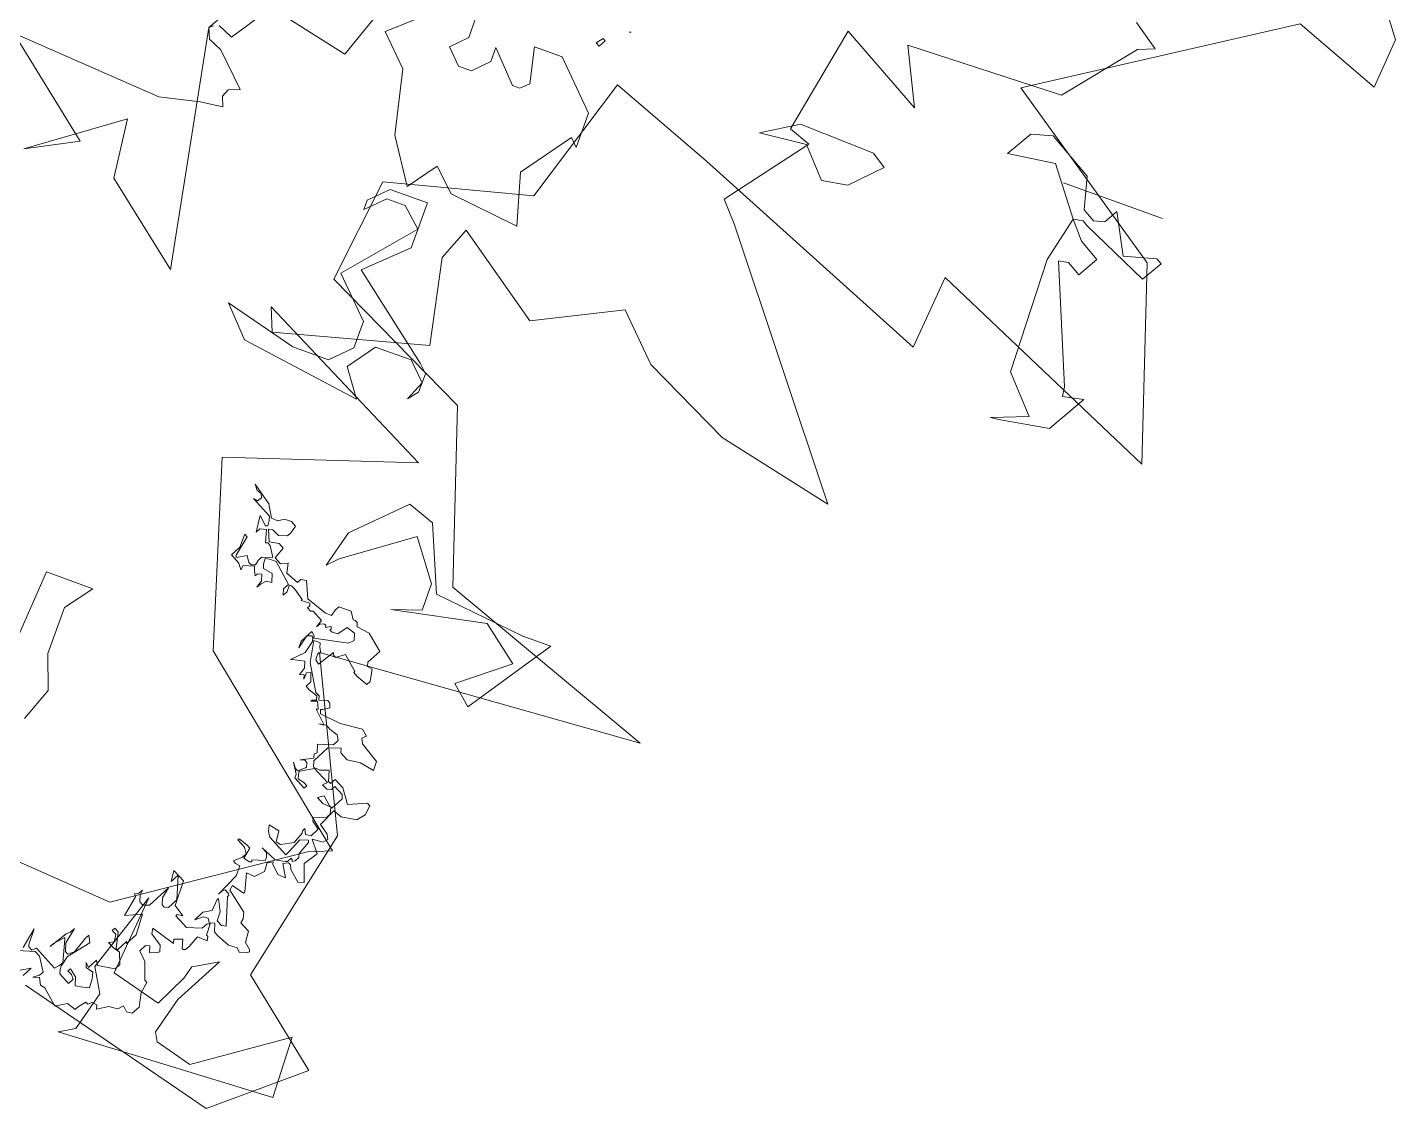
# Model space of a CAD drawing. Header units: metres. Extents: x -71 to 881, y -503 to 661.
# Drawn here: x 158.374 to 161.263, y 488.596 to 490.879 of the extents above; entities that cross this region are included whole.
import ezdxf

# ---------------------------------------------------------------- set-up
doc = ezdxf.new("R2010")
doc.units = ezdxf.units.M
doc.layers.add('ARBRE', color=100, linetype='Continuous', lineweight=13, true_color=0x00ff3f)

# ---------------------------------------------------------------- blocks, each defined once
blk = doc.blocks.new('WMF2', base_point=(0, 0.015))
at = {"color": 251, "lineweight": 0, "true_color": 0x636466}
for points in [[(62.22, -27.788), (49.268, -24.43), (44.157, -28.752), (49.487, -33.045), (47.384, -42.858), (52.218, -53.021), (31.877, -54.466), (45.909, -59.562), (49.399, -70.105), (59.139, -74.807), (58.336, -81.437), (49.356, -83.758), (46.844, -91.877), (40.142, -89.336), (24.4, -82.926), (24.006, -87.599), (8.805, -80.926), (12.689, -92.637), (23.583, -100.084), (8.834, -109.56), (3.271, -107.443), (3.008, -110.612), (3.899, -111.795)], [(75.406, -35.483), (59.11, -34.315), (48.771, -41.31), (47.355, -41.879), (58.365, -50.918), (61.87, -62.249), (50.465, -66.002), (62.162, -71.916), (61.592, -70.485), (52.232, -72.982), (53.357, -78.297), (52.539, -80.385), (46.99, -76.486), (41.748, -79.1), (39.134, -76.486), (33.512, -73.756), (26.05, -72.12), (37.25, -86.299), (38.331, -87.511), (34.607, -92.447), (35.994, -92.943), (34.695, -99.748), (29.277, -96.725), (30.971, -100.186), (21.086, -100.493), (17.669, -104.698), (16.661, -105.121), (18.282, -106.231)], [(57.766, -28.839), (58.628, -30.3), (56.934, -35.367), (57.372, -30.329), (54.218, -29.496), (53.254, -31.468), (53.035, -32.3), (51.546, -33.162), (53.167, -30.11), (53.78, -27.788), (53.473, -27.248), (51.122, -26.634), (45.807, -30.314), (45.661, -26.445), (59.373, -25.773), (58.424, -26.328), (57.766, -28.839), (57.766, -28.839)], [(57.766, -59.767), (57.343, -59.738), (56.992, -59.986), (56.554, -59.986), (56.219, -59.811), (56.35, -59.329), (56.481, -59.081), (57.007, -58.905), (57.445, -59.124), (57.708, -59.066), (57.416, -58.35), (56.803, -58.467), (56.467, -58.277), (56.73, -57.562), (56.306, -57.328), (55.868, -57.533), (55.751, -56.919), (54.934, -56.598), (54.802, -56.846), (54.466, -56.905), (53.999, -55.883), (52.714, -55.43), (52.291, -55.401), (52.188, -55.795), (52.042, -56.058), (51.254, -56.073), (50.962, -55.605), (50.83, -55.62), (50.67, -55.532), (50.582, -55.284), (49.764, -55.182), (48.771, -54.335), (49.224, -53.473), (49.166, -53.211), (48.844, -53.167), (48.698, -52.422), (48.83, -52.174), (49.575, -52.451), (49.823, -52.583), (49.779, -52.67), (50.67, -53.459), (51.195, -53.079), (51.371, -53.181), (51.414, -53.313), (52.028, -52.334), (52.276, -52.539), (52.291, -52.904), (52.247, -52.991), (52.13, -53.021), (52.291, -53.327), (52.378, -53.605), (52.802, -53.605), (52.539, -52.261), (51.604, -50.655), (51.341, -50.524), (51.268, -50.275), (50.743, -50.436), (50.568, -50.334), (50.48, -50.056), (50.845, -49.823), (50.976, -49.779), (50.889, -49.516), (49.545, -49.37), (48.158, -49.502), (47.778, -49.18), (47.998, -48.976), (47.851, -48.669), (46.683, -47.939), (46.654, -47.37), (47.559, -47.53), (48.392, -47.428), (48.903, -47.705), (48.976, -47.968), (49.764, -47.72), (50.305, -46.683), (50.188, -46.304), (49.75, -46.274), (49.224, -46.45), (49.02, -45.793), (48.859, -45.72), (48.684, -46.055), (48.071, -45.734), (47.443, -44.858), (46.318, -45.355), (46.143, -45.252), (46.231, -44.639), (46.596, -44.172), (47.559, -44.026), (48.1, -44.216), (48.582, -43.15), (48.012, -42.726), (47.851, -42.434), (48.071, -42.2), (48.757, -42.127), (48.173, -41.397), (48.713, -40.58), (48.319, -39.484), (48.698, -39.368), (49.37, -39.952), (49.472, -40.2), (49.633, -40.288), (49.94, -40.127), (49.487, -39.353), (50.013, -39.397), (50.509, -39.879), (50.538, -40.025), (50.86, -39.849), (50.83, -39.28), (51.312, -38.784), (51.838, -38.827), (51.546, -37.703), (51.59, -37.615), (52.393, -37.805), (52.437, -37.499), (51.181, -36.52), (51.079, -36.126), (51.122, -35.834), (50.509, -35.513), (50.451, -34.797), (50.071, -34.49), (50.027, -34.344), (50.202, -34.228), (50.611, -34.111), (50.816, -34.33), (51.371, -34.301), (52.203, -34.622), (52.466, -34.768), (52.626, -35.279), (52.875, -35.206), (52.86, -34.417), (52.758, -34.374), (52.699, -34.111), (53.342, -34.14), (53.619, -33.41), (53.765, -33.147), (53.897, -33.103), (53.97, -33.147), (54.13, -33.687), (54.656, -33.512), (54.569, -33.249), (56.087, -33.717), (56.029, -33.366), (55.313, -32.87), (55.196, -32.49), (55.386, -32.359), (55.766, -32.242), (55.883, -32.621), (56.146, -32.563), (56.365, -32.125), (55.854, -31.628), (55.459, -30.548), (55.299, -30.46), (55.43, -29.759), (55.24, -28.883), (55.503, -28.387), (55.868, -28.343), (56.16, -28.62), (56.423, -28.328), (56.992, -28.285), (57.65, -27.876), (57.723, -28.124), (58.029, -28.168), (58.248, -27.978), (58.409, -28.051), (58.73, -27.657), (58.862, -27.408), (59.431, -27.598), (60.103, -27.175), (61.067, -28.036), (61.373, -28.095), (61.578, -28.518), (61.972, -28.401), (61.621, -28.65), (61.49, -28.898), (62.03, -29.745), (62.366, -29.92), (63.432, -29.613)], [(62.936, -28.474), (62.264, -28.883), (62.571, -28.285)], [(63.155, -29.905), (62.906, -31.205), (62.892, -30.197), (62.833, -30.066), (62.585, -29.935), (62.366, -30.139), (60.906, -29.365), (60.701, -29.584), (60.555, -29.847), (60.92, -31.249), (60.95, -31.351), (61.49, -30.767), (61.621, -30.519), (60.95, -31.585), (60.731, -31.774), (60.585, -32.052), (60.789, -31.059), (60.628, -30.548), (60.453, -30.446), (60.103, -30.708), (59.752, -31.731), (59.621, -31.979), (59.416, -31.555), (60.409, -30.314), (60.57, -29.628), (60.555, -29.409), (60.482, -29.146), (59.782, -28.781), (59.606, -29.117), (59.811, -29.35), (60.088, -29.482), (59.986, -29.657), (59.519, -29.307), (59.358, -28.781), (58.876, -28.854), (58.482, -28.956), (58.526, -29.526), (58.628, -29.935), (59.11, -30.066), (59.197, -30.343), (58.978, -30.11), (58.657, -30.694), (58.497, -30.402), (57.416, -30.592), (57.226, -30.942), (57.504, -31.628), (57.971, -31.774), (58.336, -31.964), (58.029, -32.11), (58.058, -32.475), (58.088, -32.592), (58.365, -32.724), (58.263, -32.913), (58, -32.767), (57.766, -31.774), (57.679, -31.731), (57.328, -32.402), (57.285, -32.271), (56.905, -32.972), (56.978, -34.301), (57.971, -33.848), (57.737, -35.148), (57.854, -35.308), (57.606, -35.425), (57.474, -35.673), (57.518, -35.367), (57.387, -34.958), (57.139, -34.826), (56.744, -34.958), (56.014, -36.345), (56.16, -35.644), (56.043, -35.25), (55.868, -35.148), (55.605, -35.221), (55.284, -35.834), (55.722, -37.279), (56, -36.768), (56.073, -37.455), (55.299, -37.06), (55.269, -35.483), (54.612, -35.031), (54.963, -35.002), (55.021, -34.899), (54.16, -34.447), (53.24, -34.739), (53.05, -35.075), (52.918, -35.118), (53.108, -35.44), (53.43, -35.41), (53.838, -35.06), (53.532, -35.659), (53.035, -35.951), (52.977, -36.695), (52.933, -36.783), (52.553, -36.038), (52.539, -35.469), (52.188, -35.279), (51.911, -35.352), (52.437, -37.075), (52.393, -37.163), (52.451, -37.279), (52.714, -37.426), (52.875, -37.294), (53.006, -37.031), (52.378, -38.448), (52.364, -39.105), (52.67, -39.149), (52.845, -39.251), (52.393, -39.66), (52.261, -39.922), (52.495, -40.273), (53.021, -40.55), (52.977, -40.638), (52.407, -40.448), (52.159, -40.317), (52.305, -39.616), (51.896, -39.528), (51.765, -39.572), (51.809, -39.689), (51.02, -39.937), (51.02, -40.156), (51.108, -40.419), (51.458, -40.594), (50.465, -40.185), (49.852, -40.288), (49.721, -40.331), (49.575, -40.609), (49.487, -40.55), (49.458, -40.434), (49.283, -40.536), (49.151, -40.813), (49.224, -41.047), (48.903, -41.879), (48.947, -42.011), (49.458, -41.85), (49.823, -40.945), (49.954, -40.696), (51.239, -41.368), (51.429, -41.675), (51.531, -42.069), (50.86, -41.923), (50.772, -41.237), (50.48, -41.178), (49.735, -41.558), (49.458, -42.273), (49.502, -42.419), (49.414, -42.595), (49.239, -42.273), (48.888, -42.317), (48.625, -42.828), (49.093, -43.193), (49.122, -43.325), (49.209, -43.369), (48.377, -43.704), (48.246, -43.953), (48.363, -44.362), (48.888, -44.405), (49.312, -44.639), (48.961, -44.873), (48.465, -44.405), (48.275, -44.318), (47.881, -45.077), (47.968, -45.325), (48.552, -45.647), (48.684, -45.398), (48.961, -45.311), (49.297, -45.486), (49.063, -45.705), (50.1, -46.26), (50.903, -45.793), (50.933, -45.72), (50.816, -45.311), (50.421, -45.223), (50.173, -45.092), (50.275, -44.902), (51.035, -45.311), (51.035, -45.544), (51.444, -46.187), (51.181, -45.851), (51.02, -45.763), (50.626, -46.099), (50.582, -46.172), (50.67, -46.435), (50.83, -46.523), (51.093, -46.45), (50.348, -46.829), (50.421, -47.092), (50.261, -47.209), (50.421, -47.72), (49.487, -48.012), (49.312, -48.348), (49.487, -48.669), (50.027, -48.844), (50.305, -48.99), (50.772, -48.917), (50.436, -48.947), (51.225, -49.706), (51.108, -49.735), (51.312, -50.188), (51.706, -50.042), (51.648, -50.129), (51.4, -50.232), (51.473, -50.48), (52.028, -50.67), (52.291, -50.816), (52.115, -51.166), (52.291, -51.692), (52.539, -51.59), (52.568, -51.166), (52.626, -51.429), (52.904, -51.356), (52.758, -51.823), (52.875, -52.232), (53.488, -52.101), (53.751, -52.028), (53.035, -52.743), (52.845, -53.517), (52.918, -53.78), (53.006, -53.824), (53.284, -53.736), (53.503, -52.875), (53.503, -53.313), (53.094, -54.087), (52.875, -53.868), (52.845, -53.736), (50.743, -54.16), (50.465, -54.452), (50.597, -54.861), (51.137, -55.036), (51.546, -54.481), (51.911, -54.452), (52.086, -54.539), (52.028, -54.612), (52.086, -54.758), (52.393, -54.598), (52.422, -54.729), (52.51, -54.773), (52.772, -54.685), (52.918, -54.437), (52.772, -54.919), (53.444, -55.269), (53.59, -55.226), (53.838, -55.357), (53.751, -55.518), (53.795, -55.664), (54.349, -55.634), (54.306, -55.722), (54.948, -56.16), (55.211, -56.292), (55.342, -56.277), (55.357, -55.824), (55.488, -55.576), (55.605, -55.956), (55.415, -56.306), (56.598, -57.372), (57.036, -57.372), (57.299, -57.314), (57.27, -56.949), (57.182, -56.7), (56.584, -56.584), (56.423, -56.073), (56.773, -56.029), (57.036, -55.737), (57.168, -55.488), (57.036, -55.956), (57.153, -56.335), (57.416, -56.277), (57.504, -56.102), (57.664, -56.408), (57.752, -56.657), (58.409, -56.452), (58.453, -56.16), (58.701, -56.496), (59.314, -56.817), (58.993, -57.431), (58.978, -58.292), (58.789, -58.19), (59.037, -56.905), (58.993, -56.773), (58.394, -57.109), (58.146, -56.744), (57.971, -56.657), (57.708, -56.744), (57.664, -57.051), (57.533, -57.314), (56.876, -57.518), (57.285, -58.161), (57.46, -58.263), (57.591, -58.219), (57.825, -59.008), (58.219, -58.905), (58.365, -58.643), (58.467, -59.679), (57.956, -59.197), (57.81, -59.241), (57.854, -59.577), (57.927, -59.84), (59.212, -60.526), (58.92, -60.468), (58.774, -60.731), (58.876, -60.979), (59.168, -61.052), (59.416, -61.388), (58.219, -60.541), (57.766, -59.767), (57.766, -59.767)], [(69.945, -46.888), (69.594, -51.999), (66.586, -51.999), (67.827, -50.319), (67.827, -47.34), (67.039, -45.223), (67.827, -43.106)], [(40.857, -56.379), (43.164, -58.19), (49.005, -56.978), (47.194, -57.591), (47.194, -59.3), (49.005, -61.738), (53.035, -58.818), (53.649, -58.19), (53.035, -60.526), (50.1, -63.432), (48.406, -62.833), (46.698, -58.818), (40.857, -58.19), (39.032, -58.19), (42.551, -52.977), (43.777, -54.057), (40.857, -56.379), (40.857, -56.379)], [(64.702, -71.273), (60.088, -70.061), (57.766, -70.061), (56.554, -71.273), (56.554, -72.982), (58.862, -75.304), (55.342, -79.436), (56.554, -80.531), (57.766, -80.531), (58.862, -79.436), (58.862, -80.049), (57.766, -81.145), (55.342, -81.145), (55.342, -78.224), (57.766, -75.917), (52.422, -71.77), (51.911, -71.273), (51.911, -70.061), (52.422, -69.463), (51.911, -70.675), (53.021, -71.77), (55.342, -71.77), (56.554, -70.061), (55.342, -68.368), (63.009, -69.463), (64.702, -71.273), (64.702, -71.273)], [(68.733, -71.989), (73.887, -76.063), (74.34, -79.757), (79.684, -75.873), (76.603, -77.494), (82.663, -82.327), (72.997, -81.67), (70.514, -82.254), (69.098, -82.43), (69.346, -83.043), (69.142, -83.51), (68.47, -83.788), (70.412, -85.671), (71.273, -86.036), (71.551, -86.708), (71.332, -86.898)], [(70.996, -87.029), (70.047, -86.62), (66.455, -92.023)], [(69.039, -89.278), (63.169, -87.993), (61.621, -92.447)], [(67.769, -93.279), (71.551, -86.708), (68.733, -71.989), (68.733, -71.989)], [(18.501, -90.738), (17.844, -93.615), (20.02, -96.448), (22.984, -96.024), (22.049, -97.63), (20.721, -97.996), (17.932, -96.375), (17.406, -94.374), (16.647, -93.936), (15.975, -94.111), (15.493, -94.958), (14.208, -92.52), (12.207, -93.06), (11.857, -92.856), (12.602, -91.6), (16.895, -93.513), (17.231, -93.717), (17.844, -93.615), (16.909, -92.52), (15.639, -91.79), (16.369, -90.519), (17.216, -91.016), (17.829, -90.913), (14.865, -83.788), (14.777, -83.174), (13.492, -83.452), (14.865, -81.072), (17.859, -80.56), (18.472, -80.473), (16.281, -81.334), (18.282, -83.525), (18.501, -90.738), (18.501, -90.738)], [(55.547, -83.452), (56.846, -81.67), (58.613, -84.372), (59.533, -88.358), (61.315, -90.125), (57.781, -93.279)], [(56.394, -92.812), (56.394, -91.512), (57.314, -90.592), (56.394, -89.658), (55.547, -89.658), (54.627, -90.592), (54.627, -91.512), (52.875, -89.658), (52.407, -89.658), (51.926, -90.125), (52.407, -92.344), (50.626, -92.344), (47.939, -89.658), (47.939, -87.424), (48.406, -87.891), (50.626, -84.839), (49.706, -81.67), (54.16, -82.152), (55.547, -83.452), (55.547, -83.452)], [(30.708, -93.264), (29.789, -92.666), (31.512, -90.884), (33.118, -90.607), (34.739, -92.374), (37.688, -92.067), (35.498, -93.425), (30.708, -93.264), (30.708, -93.264)], [(48.479, -94.155), (48.713, -93.732), (48.961, -93.863), (48.64, -94.243), (48.479, -94.155), (48.479, -94.155)], [(47.282, -95.163), (47.151, -95.207), (47.282, -95.163), (47.282, -95.163)], [(12.719, -95.499), (19.158, -95.499), (12.719, -95.499), (12.719, -95.499)]]:
    blk.add_lwpolyline(points, dxfattribs=at)

msp = doc.modelspace()

# ---------------------------------------------------------------- block references
at = {"layer": 'ARBRE', "color": 251, "lineweight": 5, "true_color": 0x636466, "xscale": 0.03451886634015593, "yscale": 0.03451886634015593, "zscale": 0.03451886634015593, "rotation": 160.1685466476646}
msp.add_blockref('WMF2', (160.0655, 487.225), dxfattribs=at)

doc.saveas('drawing.dxf')
